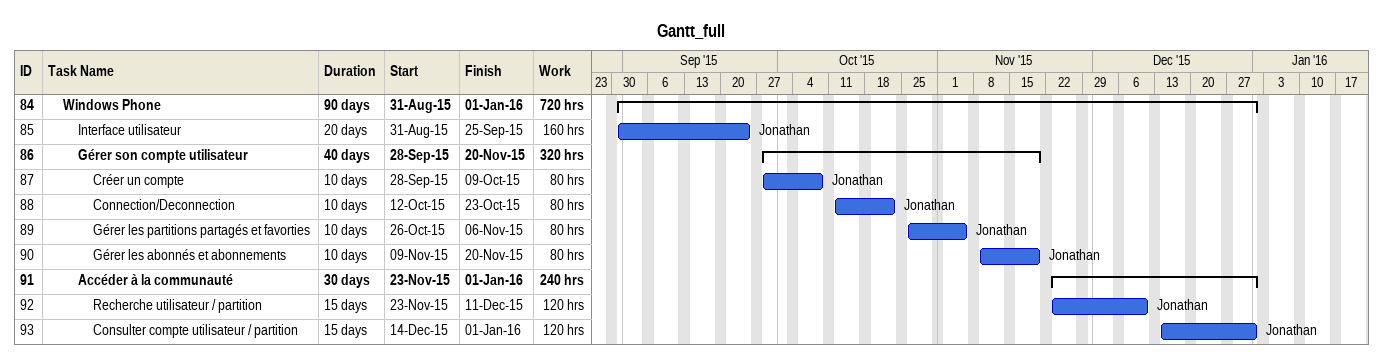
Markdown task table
Gantt_full

| ID | Level | Task | Duration | Start | Finish | Resources | Work (h) |
|---|---|---|---|---|---|---|---|
| 84 | 2 | **Windows Phone** | 90d | 2015-08-31 | 2016-01-01 |  | 720 |
| 85 | 3 | Interface utilisateur | 20d | 2015-08-31 | 2015-09-25 | Jonathan | 160 |
| 86 | 3 | **Gérer son compte utilisateur** | 40d | 2015-09-28 | 2015-11-20 |  | 320 |
| 87 | 4 | Créer un compte | 10d | 2015-09-28 | 2015-10-09 | Jonathan | 80 |
| 88 | 4 | Connection/Deconnection | 10d | 2015-10-12 | 2015-10-23 | Jonathan | 80 |
| 89 | 4 | Gérer les partitions partagés et favorties | 10d | 2015-10-26 | 2015-11-06 | Jonathan | 80 |
| 90 | 4 | Gérer les abonnés et abonnements | 10d | 2015-11-09 | 2015-11-20 | Jonathan | 80 |
| 91 | 3 | **Accéder à la communauté** | 30d | 2015-11-23 | 2016-01-01 |  | 240 |
| 92 | 4 | Recherche utilisateur / partition | 15d | 2015-11-23 | 2015-12-11 | Jonathan | 120 |
| 93 | 4 | Consulter compte utilisateur / partition | 15d | 2015-12-14 | 2016-01-01 | Jonathan | 120 |
